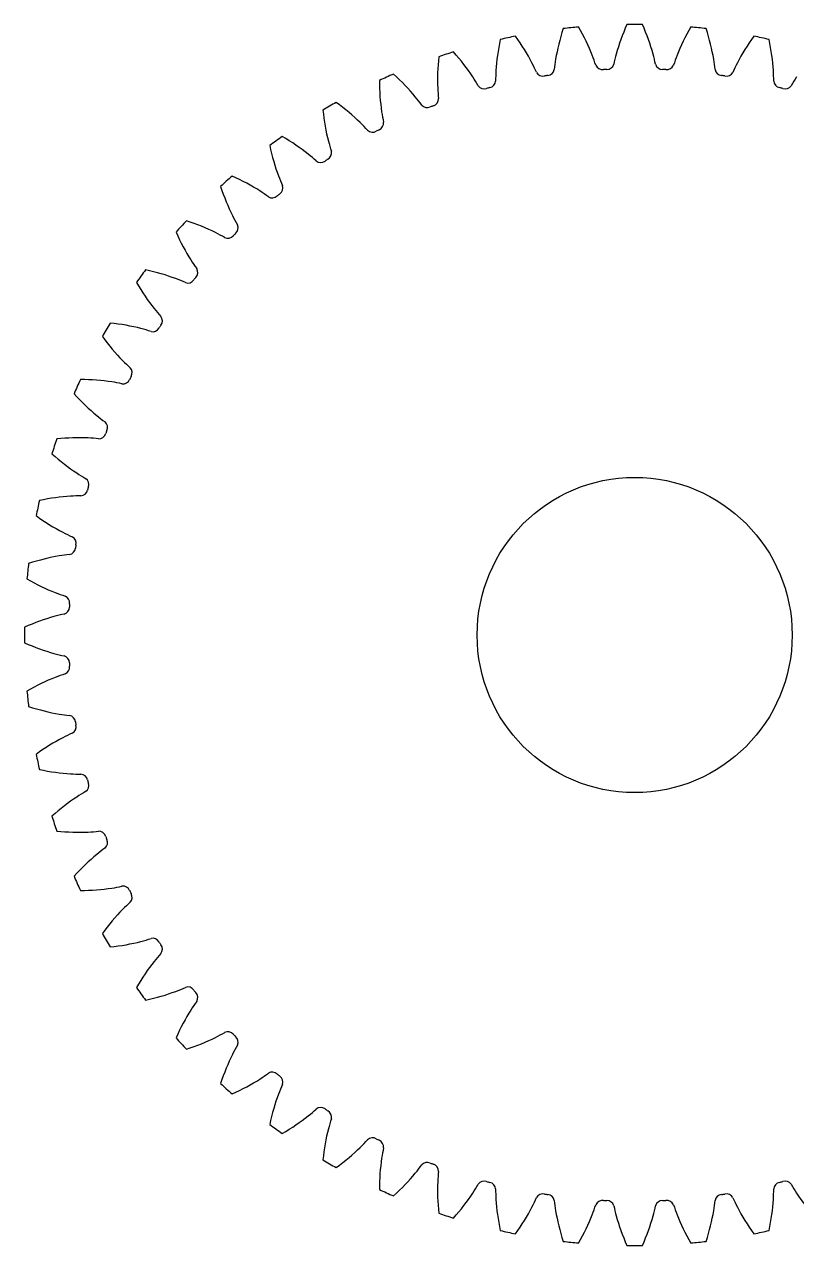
# Model space of a CAD drawing. Header units: millimetres. Extents: x -31 to 31, y -31 to 31.
# Drawn here: x -31 to 8.2, y -31 to 31 of the extents above; entities that cross this region are included whole.
import ezdxf

# ---------------------------------------------------------------- set-up
doc = ezdxf.new("R2010")
doc.units = ezdxf.units.MM
doc.layers.get('0').update_dxf_attribs({"linetype": 'CONTINUOUS'})

msp = doc.modelspace()

# ---------------------------------------------------------------- linework, layer by layer
msp.add_circle((0, 0), 8)
for centre, radius, start, end in [((0, 0), 31, 89.2741, 90.7259), ((0, 0), 31, 89.2741, 90.7259), ((0, 0), 31, 101.2741, 102.7259), ((0, 0), 31, 101.2741, 102.7259), ((0, 0), 31, 95.2741, 96.7259), ((0, 0), 31, 95.2741, 96.7259), ((0, 0), 31, 83.2741, 84.7259), ((0, 0), 31, 83.2741, 84.7259), ((0, 0), 31, 77.2741, 78.7259), ((0, 0), 31, 77.2741, 78.7259), ((0, 0), 31, 107.2741, 108.7259), ((0, 0), 31, 107.2741, 108.7259), ((-4.66, 28.749), 0.375, 208.93821, 282.29596), ((-4.66, 28.749), 0.375, 208.93821, 282.29596), ((-4.452, 28.782), 0.375, 275.70407, 349.06329), ((-4.452, 28.782), 0.375, 275.70407, 349.06329), ((-1.63, 29.079), 0.375, 202.93821, 276.29596), ((-1.63, 29.079), 0.375, 202.93821, 276.29596), ((0, 0), 28.75, 92.83224, 93.16776), ((0, 0), 28.75, 92.83224, 93.16776), ((-1.419, 29.09), 0.375, 269.70407, 343.06329), ((-1.419, 29.09), 0.375, 269.70407, 343.06329), ((1.419, 29.09), 0.375, 196.93821, 270.29596), ((1.419, 29.09), 0.375, 196.93821, 270.29596), ((0, 0), 28.75, 86.83224, 87.16776), ((0, 0), 28.75, 86.83224, 87.16776), ((1.63, 29.079), 0.375, 263.70407, 337.06329), ((1.63, 29.079), 0.375, 263.70407, 337.06329), ((4.452, 28.782), 0.375, 190.93821, 264.29596), ((4.452, 28.782), 0.375, 190.93821, 264.29596), ((4.66, 28.749), 0.375, 257.70407, 331.06329), ((4.66, 28.749), 0.375, 257.70407, 331.06329), ((0, 0), 31, 113.2741, 114.7259), ((0, 0), 31, 113.2741, 114.7259), ((-7.436, 28.159), 0.375, 281.70407, 355.06329), ((-7.436, 28.159), 0.375, 281.70407, 355.06329), ((0, 0), 28.75, 98.83224, 99.16776), ((0, 0), 28.75, 98.83224, 99.16776), ((0, 0), 28.75, 80.83224, 81.16776), ((0, 0), 28.75, 80.83224, 81.16776), ((7.436, 28.159), 0.375, 184.93821, 258.29596), ((7.436, 28.159), 0.375, 184.93821, 258.29596), ((-7.64, 28.105), 0.375, 214.93821, 288.29596), ((-7.64, 28.105), 0.375, 214.93821, 288.29596), ((0, 0), 28.75, 104.83224, 105.16776), ((0, 0), 28.75, 104.83224, 105.16776), ((0, 0), 28.75, 74.83224, 75.16776), ((0, 0), 28.75, 74.83224, 75.16776), ((7.64, 28.105), 0.375, 251.70407, 325.06329), ((7.64, 28.105), 0.375, 251.70407, 325.06329), ((0, 0), 31, 119.2741, 120.7259), ((0, 0), 31, 119.2741, 120.7259), ((-10.536, 27.152), 0.375, 220.93821, 294.29596), ((-10.536, 27.152), 0.375, 220.93821, 294.29596), ((0, 0), 28.75, 110.83224, 111.16776), ((0, 0), 28.75, 110.83224, 111.16776), ((-10.338, 27.228), 0.375, -72.29593, 1.06329), ((-10.338, 27.228), 0.375, -72.29593, 1.06329), ((-13.128, 25.998), 0.375, -66.29593, 7.06329), ((-13.128, 25.998), 0.375, -66.29593, 7.06329), ((-13.316, 25.902), 0.375, 226.93821, 300.29596), ((-13.316, 25.902), 0.375, 226.93821, 300.29596), ((0, 0), 28.75, 116.83224, 117.16776), ((0, 0), 28.75, 116.83224, 117.16776), ((0, 0), 31, 125.2741, 126.7259), ((0, 0), 31, 125.2741, 126.7259), ((-15.774, 24.483), 0.375, -60.29593, 13.06329), ((-15.774, 24.483), 0.375, -60.29593, 13.06329), ((-15.951, 24.368), 0.375, 232.93821, 306.29596), ((-15.951, 24.368), 0.375, 232.93821, 306.29596), ((0, 0), 28.75, 122.83224, 123.16776), ((0, 0), 28.75, 122.83224, 123.16776), ((0, 0), 31, 131.2741, 132.7259), ((0, 0), 31, 131.2741, 132.7259), ((0, 0), 28.75, 128.83224, 129.16776), ((0, 0), 28.75, 128.83224, 129.16776), ((-18.246, 22.7), 0.375, -54.29593, 19.06329), ((-18.246, 22.7), 0.375, -54.29593, 19.06329), ((-18.411, 22.567), 0.375, 238.93821, 312.29596), ((-18.411, 22.567), 0.375, 238.93821, 312.29596), ((0, 0), 31, 137.2741, 138.7259), ((0, 0), 31, 137.2741, 138.7259), ((-20.519, 20.669), 0.375, -48.29593, 25.06329), ((-20.519, 20.669), 0.375, -48.29593, 25.06329), ((-20.669, 20.519), 0.375, 244.93821, 318.29596), ((-20.669, 20.519), 0.375, 244.93821, 318.29596), ((0, 0), 28.75, 134.83224, 135.16776), ((0, 0), 28.75, 134.83224, 135.16776), ((-22.567, 18.411), 0.375, -42.29593, 31.06329), ((-22.567, 18.411), 0.375, -42.29593, 31.06329), ((0, 0), 31, 143.2741, 144.7259), ((0, 0), 31, 143.2741, 144.7259), ((-22.7, 18.246), 0.375, 250.93821, 324.29596), ((-22.7, 18.246), 0.375, 250.93821, 324.29596), ((0, 0), 28.75, 140.83224, 141.16776), ((0, 0), 28.75, 140.83224, 141.16776), ((-24.368, 15.951), 0.375, -36.29593, 37.06329), ((-24.368, 15.951), 0.375, -36.29593, 37.06329), ((0, 0), 31, 149.2741, 150.7259), ((0, 0), 31, 149.2741, 150.7259), ((-24.483, 15.774), 0.375, 256.93821, 330.29596), ((-24.483, 15.774), 0.375, 256.93821, 330.29596), ((0, 0), 28.75, 146.83224, 147.16776), ((0, 0), 28.75, 146.83224, 147.16776), ((0, 0), 28.75, 152.83224, 153.16776), ((0, 0), 28.75, 152.83224, 153.16776), ((-25.902, 13.316), 0.375, -30.29593, 43.06329), ((-25.902, 13.316), 0.375, -30.29593, 43.06329), ((0, 0), 31, 155.2741, 156.7259), ((0, 0), 31, 155.2741, 156.7259), ((-25.998, 13.128), 0.375, 262.93821, 336.29596), ((-25.998, 13.128), 0.375, 262.93821, 336.29596), ((-27.152, 10.536), 0.375, -24.29593, 49.06329), ((-27.152, 10.536), 0.375, -24.29593, 49.06329), ((0, 0), 31, 161.2741, 162.7259), ((0, 0), 31, 161.2741, 162.7259), ((-27.228, 10.338), 0.375, 268.93821, 342.29596), ((-27.228, 10.338), 0.375, 268.93821, 342.29596), ((0, 0), 28.75, 158.83224, 159.16776), ((0, 0), 28.75, 158.83224, 159.16776), ((-28.105, 7.64), 0.375, -18.29593, 55.06329), ((-28.105, 7.64), 0.375, -18.29593, 55.06329), ((0, 0), 28.75, 164.83224, 165.16776), ((0, 0), 28.75, 164.83224, 165.16776), ((0, 0), 31, 167.2741, 168.7259), ((0, 0), 31, 167.2741, 168.7259), ((-28.159, 7.436), 0.375, 274.93821, 348.29596), ((-28.159, 7.436), 0.375, 274.93821, 348.29596), ((-28.749, 4.66), 0.375, -12.29593, 61.06329), ((-28.749, 4.66), 0.375, -12.29593, 61.06329), ((-28.782, 4.452), 0.375, 280.93821, 354.29596), ((-28.782, 4.452), 0.375, 280.93821, 354.29596), ((0, 0), 28.75, 170.83224, 171.16776), ((0, 0), 28.75, 170.83224, 171.16776), ((0, 0), 31, 173.2741, 174.7259), ((0, 0), 31, 173.2741, 174.7259), ((-29.079, 1.63), 0.375, -6.29593, 67.06329), ((-29.079, 1.63), 0.375, -6.29593, 67.06329), ((-29.09, 1.419), 0.375, -73.06179, 0.29596), ((-29.09, 1.419), 0.375, -73.06179, 0.29596), ((0, 0), 28.75, 176.83224, 177.16776), ((0, 0), 28.75, 176.83224, 177.16776), ((0, 0), 31, 179.2741, 180.7259), ((0, 0), 31, 179.2741, 180.7259), ((-29.09, -1.419), 0.375, -0.29593, 73.06329), ((-29.09, -1.419), 0.375, -0.29593, 73.06329), ((-29.079, -1.63), 0.375, -67.06179, 6.29596), ((-29.079, -1.63), 0.375, -67.06179, 6.29596), ((0, 0), 28.75, 182.83224, 183.16776), ((0, 0), 28.75, 182.83224, 183.16776), ((0, 0), 31, 185.2741, 186.7259), ((0, 0), 31, 185.2741, 186.7259), ((-28.782, -4.452), 0.375, 5.70407, 79.06329), ((-28.782, -4.452), 0.375, 5.70407, 79.06329), ((-28.749, -4.66), 0.375, -61.06179, 12.29596), ((-28.749, -4.66), 0.375, -61.06179, 12.29596), ((0, 0), 28.75, 188.83224, 189.16776), ((0, 0), 28.75, 188.83224, 189.16776), ((0, 0), 31, 191.2741, 192.7259), ((0, 0), 31, 191.2741, 192.7259), ((-28.159, -7.436), 0.375, 11.70407, 85.06329), ((-28.159, -7.436), 0.375, 11.70407, 85.06329), ((0, 0), 28.75, 194.83224, 195.16776), ((0, 0), 28.75, 194.83224, 195.16776), ((-28.105, -7.64), 0.375, -55.06179, 18.29596), ((-28.105, -7.64), 0.375, -55.06179, 18.29596), ((0, 0), 31, 197.2741, 198.7259), ((0, 0), 31, 197.2741, 198.7259), ((-27.228, -10.338), 0.375, 17.70407, 91.06329), ((-27.228, -10.338), 0.375, 17.70407, 91.06329), ((-27.152, -10.536), 0.375, -49.06179, 24.29596), ((-27.152, -10.536), 0.375, -49.06179, 24.29596), ((0, 0), 28.75, 200.83224, 201.16776), ((0, 0), 28.75, 200.83224, 201.16776), ((0, 0), 31, 203.2741, 204.7259), ((0, 0), 31, 203.2741, 204.7259), ((-25.998, -13.128), 0.375, 23.70407, 97.06329), ((-25.998, -13.128), 0.375, 23.70407, 97.06329), ((0, 0), 28.75, 206.83224, 207.16776), ((0, 0), 28.75, 206.83224, 207.16776), ((-25.902, -13.316), 0.375, -43.06179, 30.29596), ((-25.902, -13.316), 0.375, -43.06179, 30.29596), ((0, 0), 31, 209.2741, 210.7259), ((0, 0), 31, 209.2741, 210.7259), ((-24.483, -15.774), 0.375, 29.70407, 103.06329), ((-24.483, -15.774), 0.375, 29.70407, 103.06329), ((0, 0), 28.75, 212.83224, 213.16776), ((0, 0), 28.75, 212.83224, 213.16776), ((-24.368, -15.951), 0.375, -37.06179, 36.29596), ((-24.368, -15.951), 0.375, -37.06179, 36.29596), ((0, 0), 31, 215.2741, 216.7259), ((0, 0), 31, 215.2741, 216.7259), ((-22.7, -18.246), 0.375, 35.70407, 109.06329), ((-22.7, -18.246), 0.375, 35.70407, 109.06329), ((0, 0), 28.75, 218.83224, 219.16776), ((0, 0), 28.75, 218.83224, 219.16776), ((-22.567, -18.411), 0.375, -31.06179, 42.29596), ((-22.567, -18.411), 0.375, -31.06179, 42.29596), ((0, 0), 31, 221.2741, 222.7259), ((0, 0), 31, 221.2741, 222.7259), ((-20.669, -20.519), 0.375, 41.70407, 115.06329), ((-20.669, -20.519), 0.375, 41.70407, 115.06329), ((0, 0), 28.75, 224.83224, 225.16776), ((0, 0), 28.75, 224.83224, 225.16776), ((-20.519, -20.669), 0.375, -25.06179, 48.29596), ((-20.519, -20.669), 0.375, -25.06179, 48.29596), ((-18.411, -22.567), 0.375, 47.70407, 121.06329), ((-18.411, -22.567), 0.375, 47.70407, 121.06329), ((0, 0), 28.75, 230.83224, 231.16776), ((0, 0), 28.75, 230.83224, 231.16776), ((0, 0), 31, 227.2741, 228.7259), ((0, 0), 31, 227.2741, 228.7259), ((-18.246, -22.7), 0.375, -19.06179, 54.29596), ((-18.246, -22.7), 0.375, -19.06179, 54.29596), ((-15.951, -24.368), 0.375, 53.70407, 127.06329), ((-15.951, -24.368), 0.375, 53.70407, 127.06329), ((0, 0), 28.75, 236.83224, 237.16776), ((0, 0), 28.75, 236.83224, 237.16776), ((-15.774, -24.483), 0.375, -13.06179, 60.29596), ((-15.774, -24.483), 0.375, -13.06179, 60.29596), ((0, 0), 31, 233.2741, 234.7259), ((0, 0), 31, 233.2741, 234.7259), ((-13.316, -25.902), 0.375, 59.70407, 133.06329), ((-13.316, -25.902), 0.375, 59.70407, 133.06329), ((0, 0), 28.75, 242.83224, 243.16776), ((0, 0), 28.75, 242.83224, 243.16776), ((-13.128, -25.998), 0.375, -7.06179, 66.29596), ((-13.128, -25.998), 0.375, -7.06179, 66.29596), ((0, 0), 31, 239.2741, 240.7259), ((0, 0), 31, 239.2741, 240.7259), ((-10.536, -27.152), 0.375, 65.70407, 139.06329), ((-10.536, -27.152), 0.375, 65.70407, 139.06329), ((0, 0), 28.75, 248.83224, 249.16776), ((0, 0), 28.75, 248.83224, 249.16776), ((-10.338, -27.228), 0.375, -1.06179, 72.29596), ((-10.338, -27.228), 0.375, -1.06179, 72.29596), ((-7.64, -28.105), 0.375, 71.70407, 145.06329), ((-7.64, -28.105), 0.375, 71.70407, 145.06329), ((0, 0), 28.75, 254.83224, 255.16776), ((0, 0), 28.75, 254.83224, 255.16776), ((-7.436, -28.159), 0.375, 4.93821, 78.29596), ((-7.436, -28.159), 0.375, 4.93821, 78.29596), ((7.436, -28.159), 0.375, 101.70407, 175.06329), ((7.436, -28.159), 0.375, 101.70407, 175.06329), ((0, 0), 28.75, 284.83224, 285.16776), ((0, 0), 28.75, 284.83224, 285.16776), ((7.64, -28.105), 0.375, 34.93821, 108.29596), ((7.64, -28.105), 0.375, 34.93821, 108.29596), ((0, 0), 31, 245.2741, 246.7259), ((0, 0), 31, 245.2741, 246.7259), ((-4.66, -28.749), 0.375, 77.70407, 151.06329), ((-4.66, -28.749), 0.375, 77.70407, 151.06329), ((0, 0), 28.75, 260.83224, 261.16776), ((0, 0), 28.75, 260.83224, 261.16776), ((-4.452, -28.782), 0.375, 10.93821, 84.29596), ((-4.452, -28.782), 0.375, 10.93821, 84.29596), ((4.452, -28.782), 0.375, 95.70407, 169.06329), ((4.452, -28.782), 0.375, 95.70407, 169.06329), ((0, 0), 28.75, 278.83224, 279.16776), ((0, 0), 28.75, 278.83224, 279.16776), ((4.66, -28.749), 0.375, 28.93821, 102.29596), ((4.66, -28.749), 0.375, 28.93821, 102.29596), ((-1.63, -29.079), 0.375, 83.70407, 157.06329), ((-1.63, -29.079), 0.375, 83.70407, 157.06329), ((0, 0), 28.75, 266.83224, 267.16776), ((0, 0), 28.75, 266.83224, 267.16776), ((-1.419, -29.09), 0.375, 16.93821, 90.29596), ((-1.419, -29.09), 0.375, 16.93821, 90.29596), ((1.419, -29.09), 0.375, 89.70407, 163.06329), ((1.419, -29.09), 0.375, 89.70407, 163.06329), ((0, 0), 28.75, 272.83224, 273.16776), ((0, 0), 28.75, 272.83224, 273.16776), ((1.63, -29.079), 0.375, 22.93821, 96.29596), ((1.63, -29.079), 0.375, 22.93821, 96.29596), ((0, 0), 31, 251.2741, 252.7259), ((0, 0), 31, 251.2741, 252.7259), ((0, 0), 31, 257.2741, 258.7259), ((0, 0), 31, 257.2741, 258.7259), ((0, 0), 31, 281.2741, 282.7259), ((0, 0), 31, 281.2741, 282.7259), ((0, 0), 31, 263.2741, 264.7259), ((0, 0), 31, 263.2741, 264.7259), ((0, 0), 31, 269.2741, 270.7259), ((0, 0), 31, 269.2741, 270.7259), ((0, 0), 31, 275.2741, 276.7259), ((0, 0), 31, 275.2741, 276.7259)]:
    msp.add_arc(centre, radius, start, end)
for centre, major_axis, ratio, start_param, end_param in [((-9.594, 30.351), (4.656, -4.554), 0.416598, 0.90173, 1.178439), ((-9.594, 30.351), (4.656, -4.554), 0.416598, 0.90173, 1.178439), ((-0.254, 31.83), (-3.021, -5.77), 0.416598, 5.104747, 5.381455), ((-0.254, 31.83), (-3.021, -5.77), 0.416598, 5.104747, 5.381455), ((-6.369, 31.188), (4.155, -5.016), 0.416598, 0.90173, 1.178439), ((-6.369, 31.188), (4.155, -5.016), 0.416598, 0.90173, 1.178439), ((3.074, 31.682), (-3.608, -5.423), 0.416598, 5.104747, 5.381455), ((3.074, 31.682), (-3.608, -5.423), 0.416598, 5.104747, 5.381455), ((-3.074, 31.682), (3.608, -5.423), 0.416598, 0.90173, 1.178439), ((-3.074, 31.682), (3.608, -5.423), 0.416598, 0.90173, 1.178439), ((6.369, 31.188), (-4.155, -5.016), 0.416598, 5.104747, 5.381455), ((6.369, 31.188), (-4.155, -5.016), 0.416598, 5.104747, 5.381455), ((0.254, 31.83), (3.021, -5.77), 0.416598, 0.90173, 1.178439), ((0.254, 31.83), (3.021, -5.77), 0.416598, 0.90173, 1.178439), ((9.594, 30.351), (4.656, 4.554), 0.416598, 1.963154, 2.239862), ((9.594, 30.351), (4.656, 4.554), 0.416598, 1.963154, 2.239862), ((-3.58, 31.629), (-2.401, -6.054), 0.416598, 5.104747, 5.381455), ((-3.58, 31.629), (-2.401, -6.054), 0.416598, 5.104747, 5.381455), ((3.58, 31.629), (2.401, -6.054), 0.416598, 0.90173, 1.178439), ((3.58, 31.629), (2.401, -6.054), 0.416598, 0.90173, 1.178439), ((-6.867, 31.082), (-1.755, -6.272), 0.416598, 5.104747, 5.381455), ((-6.867, 31.082), (-1.755, -6.272), 0.416598, 5.104747, 5.381455), ((-12.714, 29.182), (5.107, -4.042), 0.416598, 0.90173, 1.178439), ((-12.714, 29.182), (5.107, -4.042), 0.416598, 0.90173, 1.178439), ((-2.716, 30.208), (-0.974, -3.221), 0.309904, 5.110291, 5.286998), ((-2.716, 30.208), (-0.974, -3.221), 0.309904, 5.110291, 5.286998), ((-3.634, 30.118), (1.631, -2.958), 0.310598, 0.995241, 1.17136), ((-3.634, 30.118), (1.631, -2.958), 0.310598, 0.995241, 1.17136), ((0.456, 30.327), (-1.305, -3.102), 0.309904, 5.110291, 5.286998), ((0.456, 30.327), (-1.305, -3.102), 0.309904, 5.110291, 5.286998), ((-0.466, 30.333), (1.313, -3.112), 0.310598, 0.995241, 1.17136), ((-0.466, 30.333), (1.313, -3.112), 0.310598, 0.995241, 1.17136), ((3.624, 30.113), (-1.622, -2.948), 0.309904, 5.110291, 5.286998), ((3.624, 30.113), (-1.622, -2.948), 0.309904, 5.110291, 5.286998), ((2.708, 30.215), (0.98, -3.233), 0.310598, 0.995241, 1.17136), ((2.708, 30.215), (0.98, -3.233), 0.310598, 0.995241, 1.17136), ((-5.859, 29.759), (-0.632, -3.305), 0.309904, 5.110291, 5.286998), ((-5.859, 29.759), (-0.632, -3.305), 0.309904, 5.110291, 5.286998), ((-6.762, 29.573), (1.931, -2.771), 0.310598, 0.995241, 1.17136), ((-6.762, 29.573), (1.931, -2.771), 0.310598, 0.995241, 1.17136), ((6.751, 29.569), (-1.921, -2.762), 0.309904, 5.110291, 5.286998), ((6.751, 29.569), (-1.921, -2.762), 0.309904, 5.110291, 5.286998), ((5.851, 29.767), (0.637, -3.317), 0.310598, 0.995241, 1.17136), ((5.851, 29.767), (0.637, -3.317), 0.310598, 0.995241, 1.17136), ((-10.078, 30.194), (-1.09, -6.421), 0.416598, 5.104747, 5.381455), ((-10.078, 30.194), (-1.09, -6.421), 0.416598, 5.104747, 5.381455), ((-15.695, 27.693), (5.501, -3.486), 0.416598, 0.90173, 1.178439), ((-15.695, 27.693), (5.501, -3.486), 0.416598, 0.90173, 1.178439), ((-9.816, 28.704), (2.21, -2.554), 0.310598, 0.995241, 1.17136), ((-9.816, 28.704), (2.21, -2.554), 0.310598, 0.995241, 1.17136), ((9.805, 28.702), (-2.2, -2.546), 0.309904, 5.110291, 5.286998), ((9.805, 28.702), (-2.2, -2.546), 0.309904, 5.110291, 5.286998), ((-12.763, 27.521), (2.465, -2.309), 0.310598, 0.995241, 1.17136), ((-12.763, 27.521), (2.465, -2.309), 0.310598, 0.995241, 1.17136), ((-8.938, 28.984), (-0.283, -3.353), 0.309904, 5.110291, 5.286998), ((-8.938, 28.984), (-0.283, -3.353), 0.309904, 5.110291, 5.286998), ((-18.504, 25.901), (5.836, -2.892), 0.416598, 0.90173, 1.178439), ((-18.504, 25.901), (5.836, -2.892), 0.416598, 0.90173, 1.178439), ((-13.179, 28.975), (-0.413, -6.5), 0.416598, 5.104747, 5.381455), ((-13.179, 28.975), (-0.413, -6.5), 0.416598, 5.104747, 5.381455), ((-11.918, 27.89), (0.069, -3.364), 0.309904, 5.110291, 5.286998), ((-11.918, 27.89), (0.069, -3.364), 0.309904, 5.110291, 5.286998), ((-15.569, 26.036), (2.693, -2.039), 0.310598, 0.995241, 1.17136), ((-15.569, 26.036), (2.693, -2.039), 0.310598, 0.995241, 1.17136), ((-16.135, 27.439), (0.269, -6.508), 0.416598, 5.104747, 5.381455), ((-16.135, 27.439), (0.269, -6.508), 0.416598, 5.104747, 5.381455), ((-21.11, 23.825), (6.106, -2.266), 0.416598, 0.90173, 1.178439), ((-21.11, 23.825), (6.106, -2.266), 0.416598, 0.90173, 1.178439), ((-14.768, 26.492), (0.421, -3.338), 0.309904, 5.110291, 5.286998), ((-14.768, 26.492), (0.421, -3.338), 0.309904, 5.110291, 5.286998), ((-18.206, 24.266), (2.891, -1.746), 0.310598, 0.995241, 1.17136), ((-18.206, 24.266), (2.891, -1.746), 0.310598, 0.995241, 1.17136), ((-23.484, 21.488), (6.31, -1.616), 0.416598, 0.90173, 1.178439), ((-23.484, 21.488), (6.31, -1.616), 0.416598, 0.90173, 1.178439), ((-17.457, 24.803), (0.767, -3.276), 0.309904, 5.110291, 5.286998), ((-17.457, 24.803), (0.767, -3.276), 0.309904, 5.110291, 5.286998), ((-18.915, 25.602), (0.947, -6.444), 0.416598, 5.104747, 5.381455), ((-18.915, 25.602), (0.947, -6.444), 0.416598, 5.104747, 5.381455), ((-20.642, 22.23), (3.058, -1.435), 0.310598, 0.995241, 1.17136), ((-20.642, 22.23), (3.058, -1.435), 0.310598, 0.995241, 1.17136), ((-19.954, 22.842), (1.106, -3.178), 0.309904, 5.110291, 5.286998), ((-19.954, 22.842), (1.106, -3.178), 0.309904, 5.110291, 5.286998), ((-25.602, 18.915), (6.444, -0.947), 0.416598, 0.90173, 1.178439), ((-25.602, 18.915), (6.444, -0.947), 0.416598, 0.90173, 1.178439), ((-21.488, 23.484), (1.616, -6.31), 0.416598, 5.104747, 5.381455), ((-21.488, 23.484), (1.616, -6.31), 0.416598, 5.104747, 5.381455), ((-22.853, 19.951), (3.191, -1.107), 0.310598, 0.995241, 1.17136), ((-22.853, 19.951), (3.191, -1.107), 0.310598, 0.995241, 1.17136), ((-22.232, 20.632), (1.432, -3.045), 0.309904, 5.110291, 5.286998), ((-22.232, 20.632), (1.432, -3.045), 0.309904, 5.110291, 5.286998), ((-27.439, 16.135), (6.508, -0.269), 0.416598, 0.90173, 1.178439), ((-27.439, 16.135), (6.508, -0.269), 0.416598, 0.90173, 1.178439), ((-24.813, 17.453), (3.29, -0.767), 0.310598, 0.995241, 1.17136), ((-24.813, 17.453), (3.29, -0.767), 0.310598, 0.995241, 1.17136), ((-23.825, 21.11), (2.266, -6.106), 0.416598, 5.104747, 5.381455), ((-23.825, 21.11), (2.266, -6.106), 0.416598, 5.104747, 5.381455), ((-24.267, 18.195), (1.742, -2.879), 0.309904, 5.110291, 5.286998), ((-24.267, 18.195), (1.742, -2.879), 0.309904, 5.110291, 5.286998), ((-28.975, 13.179), (6.5, 0.413), 0.416598, 0.90173, 1.178439), ((-28.975, 13.179), (6.5, 0.413), 0.416598, 0.90173, 1.178439), ((-26.502, 14.763), (3.352, -0.419), 0.310598, 0.995241, 1.17136), ((-26.502, 14.763), (3.352, -0.419), 0.310598, 0.995241, 1.17136), ((-25.901, 18.504), (2.892, -5.836), 0.416598, 5.104747, 5.381455), ((-25.901, 18.504), (2.892, -5.836), 0.416598, 5.104747, 5.381455), ((-26.036, 15.558), (2.033, -2.681), 0.309904, 5.110291, 5.286998), ((-26.036, 15.558), (2.033, -2.681), 0.309904, 5.110291, 5.286998), ((-30.194, 10.078), (6.421, 1.09), 0.416598, 0.90173, 1.178439), ((-30.194, 10.078), (6.421, 1.09), 0.416598, 0.90173, 1.178439), ((-27.9, 11.912), (3.377, -0.067), 0.310598, 0.995241, 1.17136), ((-27.9, 11.912), (3.377, -0.067), 0.310598, 0.995241, 1.17136), ((-27.693, 15.695), (3.486, -5.501), 0.416598, 5.104747, 5.381455), ((-27.693, 15.695), (3.486, -5.501), 0.416598, 5.104747, 5.381455), ((-27.519, 12.752), (2.303, -2.454), 0.309904, 5.110291, 5.286998), ((-27.519, 12.752), (2.303, -2.454), 0.309904, 5.110291, 5.286998), ((-31.082, 6.867), (6.272, 1.755), 0.416598, 0.90173, 1.178439), ((-31.082, 6.867), (6.272, 1.755), 0.416598, 0.90173, 1.178439), ((-28.992, 8.931), (3.366, 0.287), 0.310598, 0.995241, 1.17136), ((-28.992, 8.931), (3.366, 0.287), 0.310598, 0.995241, 1.17136), ((-29.182, 12.714), (4.042, -5.107), 0.416598, 5.104747, 5.381455), ((-29.182, 12.714), (4.042, -5.107), 0.416598, 5.104747, 5.381455), ((-28.702, 9.805), (2.546, -2.2), 0.309904, 5.110291, 5.286998), ((-28.702, 9.805), (2.546, -2.2), 0.309904, 5.110291, 5.286998), ((-31.629, 3.58), (6.054, 2.401), 0.416598, 0.90173, 1.178439), ((-31.629, 3.58), (6.054, 2.401), 0.416598, 0.90173, 1.178439), ((-29.767, 5.851), (3.317, 0.637), 0.310598, 0.995241, 1.17136), ((-29.767, 5.851), (3.317, 0.637), 0.310598, 0.995241, 1.17136), ((-30.351, 9.594), (4.554, -4.656), 0.416598, 5.104747, 5.381455), ((-30.351, 9.594), (4.554, -4.656), 0.416598, 5.104747, 5.381455), ((-29.569, 6.751), (2.762, -1.921), 0.309904, 5.110291, 5.286998), ((-29.569, 6.751), (2.762, -1.921), 0.309904, 5.110291, 5.286998), ((-31.83, 0.254), (5.77, 3.021), 0.416598, 0.90173, 1.178439), ((-31.83, 0.254), (5.77, 3.021), 0.416598, 0.90173, 1.178439), ((-30.215, 2.708), (3.233, 0.98), 0.310598, 0.995241, 1.17136), ((-30.215, 2.708), (3.233, 0.98), 0.310598, 0.995241, 1.17136), ((-31.188, 6.369), (5.016, -4.155), 0.416598, 5.104747, 5.381455), ((-31.188, 6.369), (5.016, -4.155), 0.416598, 5.104747, 5.381455), ((-30.113, 3.624), (2.948, -1.622), 0.309904, 5.110291, 5.286998), ((-30.113, 3.624), (2.948, -1.622), 0.309904, 5.110291, 5.286998), ((-31.682, -3.074), (5.423, 3.608), 0.416598, 0.90173, 1.178439), ((-31.682, -3.074), (5.423, 3.608), 0.416598, 0.90173, 1.178439), ((-30.333, -0.466), (3.112, 1.313), 0.310598, 0.995241, 1.17136), ((-30.333, -0.466), (3.112, 1.313), 0.310598, 0.995241, 1.17136), ((-31.682, 3.074), (5.423, -3.608), 0.416598, 5.104747, 5.381455), ((-31.682, 3.074), (5.423, -3.608), 0.416598, 5.104747, 5.381455), ((-30.327, 0.456), (3.102, -1.305), 0.309904, 5.110291, 5.286998), ((-30.327, 0.456), (3.102, -1.305), 0.309904, 5.110291, 5.286998), ((-31.188, -6.369), (5.016, 4.155), 0.416598, 0.90173, 1.178439), ((-31.188, -6.369), (5.016, 4.155), 0.416598, 0.90173, 1.178439), ((-30.118, -3.634), (2.958, 1.631), 0.310598, 0.995241, 1.17136), ((-30.118, -3.634), (2.958, 1.631), 0.310598, 0.995241, 1.17136), ((-31.83, -0.254), (5.77, -3.021), 0.416598, 5.104747, 5.381455), ((-31.83, -0.254), (5.77, -3.021), 0.416598, 5.104747, 5.381455), ((-30.208, -2.716), (3.221, -0.974), 0.309904, 5.110291, 5.286998), ((-30.208, -2.716), (3.221, -0.974), 0.309904, 5.110291, 5.286998), ((-30.351, -9.594), (-4.554, -4.656), 0.416598, 4.043322, 4.320031), ((-30.351, -9.594), (-4.554, -4.656), 0.416598, 4.043322, 4.320031), ((-29.573, -6.762), (2.771, 1.931), 0.310598, 0.995241, 1.17136), ((-29.573, -6.762), (2.771, 1.931), 0.310598, 0.995241, 1.17136), ((-31.629, -3.58), (6.054, -2.401), 0.416598, 5.104747, 5.381455), ((-31.629, -3.58), (6.054, -2.401), 0.416598, 5.104747, 5.381455), ((-29.759, -5.859), (3.305, -0.632), 0.309904, 5.110291, 5.286998), ((-29.759, -5.859), (3.305, -0.632), 0.309904, 5.110291, 5.286998), ((-28.704, -9.816), (2.554, 2.21), 0.310598, 0.995241, 1.17136), ((-28.704, -9.816), (2.554, 2.21), 0.310598, 0.995241, 1.17136), ((-29.182, -12.714), (-4.042, -5.107), 0.416598, 4.043322, 4.320031), ((-29.182, -12.714), (-4.042, -5.107), 0.416598, 4.043322, 4.320031), ((-31.082, -6.867), (6.272, -1.755), 0.416598, 5.104747, 5.381455), ((-31.082, -6.867), (6.272, -1.755), 0.416598, 5.104747, 5.381455), ((-28.984, -8.938), (3.353, -0.283), 0.309904, 5.110291, 5.286998), ((-28.984, -8.938), (3.353, -0.283), 0.309904, 5.110291, 5.286998), ((-27.693, -15.695), (-3.486, -5.501), 0.416598, 4.043322, 4.320031), ((-27.693, -15.695), (-3.486, -5.501), 0.416598, 4.043322, 4.320031), ((-27.521, -12.763), (-2.309, -2.465), 0.310598, 4.136833, 4.312952), ((-27.521, -12.763), (-2.309, -2.465), 0.310598, 4.136833, 4.312952), ((-30.194, -10.078), (6.421, -1.09), 0.416598, 5.104747, 5.381455), ((-30.194, -10.078), (6.421, -1.09), 0.416598, 5.104747, 5.381455), ((-27.89, -11.918), (3.364, 0.069), 0.309904, 5.110291, 5.286998), ((-27.89, -11.918), (3.364, 0.069), 0.309904, 5.110291, 5.286998), ((-26.036, -15.569), (-2.039, -2.693), 0.310598, 4.136833, 4.312952), ((-26.036, -15.569), (-2.039, -2.693), 0.310598, 4.136833, 4.312952), ((-25.901, -18.504), (-2.892, -5.836), 0.416598, 4.043322, 4.320031), ((-25.901, -18.504), (-2.892, -5.836), 0.416598, 4.043322, 4.320031), ((-26.492, -14.768), (3.338, 0.421), 0.309904, 5.110291, 5.286998), ((-26.492, -14.768), (3.338, 0.421), 0.309904, 5.110291, 5.286998), ((-28.975, -13.179), (6.5, -0.413), 0.416598, 5.104747, 5.381455), ((-28.975, -13.179), (6.5, -0.413), 0.416598, 5.104747, 5.381455), ((-23.825, -21.11), (-2.266, -6.106), 0.416598, 4.043322, 4.320031), ((-23.825, -21.11), (-2.266, -6.106), 0.416598, 4.043322, 4.320031), ((-24.266, -18.206), (-1.746, -2.891), 0.310598, 4.136833, 4.312952), ((-24.266, -18.206), (-1.746, -2.891), 0.310598, 4.136833, 4.312952), ((-24.803, -17.457), (3.276, 0.767), 0.309904, 5.110291, 5.286998), ((-24.803, -17.457), (3.276, 0.767), 0.309904, 5.110291, 5.286998), ((-27.439, -16.135), (6.508, 0.269), 0.416598, 5.104747, 5.381455), ((-27.439, -16.135), (6.508, 0.269), 0.416598, 5.104747, 5.381455), ((-21.488, -23.484), (-1.616, -6.31), 0.416598, 4.043322, 4.320031), ((-21.488, -23.484), (-1.616, -6.31), 0.416598, 4.043322, 4.320031), ((-22.23, -20.642), (-1.435, -3.058), 0.310598, 4.136833, 4.312952), ((-22.23, -20.642), (-1.435, -3.058), 0.310598, 4.136833, 4.312952), ((-25.602, -18.915), (6.444, 0.947), 0.416598, 5.104747, 5.381455), ((-25.602, -18.915), (6.444, 0.947), 0.416598, 5.104747, 5.381455), ((-22.842, -19.954), (3.178, 1.106), 0.309904, 5.110291, 5.286998), ((-22.842, -19.954), (3.178, 1.106), 0.309904, 5.110291, 5.286998), ((-19.951, -22.853), (-1.107, -3.191), 0.310598, 4.136833, 4.312952), ((-19.951, -22.853), (-1.107, -3.191), 0.310598, 4.136833, 4.312952), ((-18.915, -25.602), (-0.947, -6.444), 0.416598, 4.043322, 4.320031), ((-18.915, -25.602), (-0.947, -6.444), 0.416598, 4.043322, 4.320031), ((-20.632, -22.232), (3.045, 1.432), 0.309904, 5.110291, 5.286998), ((-20.632, -22.232), (3.045, 1.432), 0.309904, 5.110291, 5.286998), ((-23.484, -21.488), (6.31, 1.616), 0.416598, 5.104747, 5.381455), ((-23.484, -21.488), (6.31, 1.616), 0.416598, 5.104747, 5.381455), ((-17.453, -24.813), (-0.767, -3.29), 0.310598, 4.136833, 4.312952), ((-17.453, -24.813), (-0.767, -3.29), 0.310598, 4.136833, 4.312952), ((-16.135, -27.439), (-0.269, -6.508), 0.416598, 4.043322, 4.320031), ((-16.135, -27.439), (-0.269, -6.508), 0.416598, 4.043322, 4.320031), ((-18.195, -24.267), (2.879, 1.742), 0.309904, 5.110291, 5.286998), ((-18.195, -24.267), (2.879, 1.742), 0.309904, 5.110291, 5.286998), ((-21.11, -23.825), (6.106, 2.266), 0.416598, 5.104747, 5.381455), ((-21.11, -23.825), (6.106, 2.266), 0.416598, 5.104747, 5.381455), ((-14.763, -26.502), (-0.419, -3.352), 0.310598, 4.136833, 4.312952), ((-14.763, -26.502), (-0.419, -3.352), 0.310598, 4.136833, 4.312952), ((-13.179, -28.975), (0.413, -6.5), 0.416598, 4.043322, 4.320031), ((-13.179, -28.975), (0.413, -6.5), 0.416598, 4.043322, 4.320031), ((-18.504, -25.901), (5.836, 2.892), 0.416598, 5.104747, 5.381455), ((-18.504, -25.901), (5.836, 2.892), 0.416598, 5.104747, 5.381455), ((-15.558, -26.036), (2.681, 2.033), 0.309904, 5.110291, 5.286998), ((-15.558, -26.036), (2.681, 2.033), 0.309904, 5.110291, 5.286998), ((-10.078, -30.194), (1.09, -6.421), 0.416598, 4.043322, 4.320031), ((-10.078, -30.194), (1.09, -6.421), 0.416598, 4.043322, 4.320031), ((-11.912, -27.9), (-0.067, -3.377), 0.310598, 4.136833, 4.312952), ((-11.912, -27.9), (-0.067, -3.377), 0.310598, 4.136833, 4.312952), ((-12.752, -27.519), (2.454, 2.303), 0.309904, 5.110291, 5.286998), ((-12.752, -27.519), (2.454, 2.303), 0.309904, 5.110291, 5.286998), ((-8.931, -28.992), (0.287, -3.366), 0.310598, 4.136833, 4.312952), ((-8.931, -28.992), (0.287, -3.366), 0.310598, 4.136833, 4.312952), ((-15.695, -27.693), (5.501, 3.486), 0.416598, 5.104747, 5.381455), ((-15.695, -27.693), (5.501, 3.486), 0.416598, 5.104747, 5.381455), ((-6.867, -31.082), (1.755, -6.272), 0.416598, 4.043322, 4.320031), ((-6.867, -31.082), (1.755, -6.272), 0.416598, 4.043322, 4.320031), ((-9.805, -28.702), (-2.2, -2.546), 0.309904, 1.968699, 2.145405), ((-9.805, -28.702), (-2.2, -2.546), 0.309904, 1.968699, 2.145405), ((9.816, -28.704), (2.21, -2.554), 0.310598, 4.136833, 4.312952), ((9.816, -28.704), (2.21, -2.554), 0.310598, 4.136833, 4.312952), ((-12.714, -29.182), (5.107, 4.042), 0.416598, 5.104747, 5.381455), ((-12.714, -29.182), (5.107, 4.042), 0.416598, 5.104747, 5.381455), ((-5.851, -29.767), (0.637, -3.317), 0.310598, 4.136833, 4.312952), ((-5.851, -29.767), (0.637, -3.317), 0.310598, 4.136833, 4.312952), ((5.859, -29.759), (-0.632, -3.305), 0.309904, 1.968699, 2.145405), ((5.859, -29.759), (-0.632, -3.305), 0.309904, 1.968699, 2.145405), ((12.714, -29.182), (5.107, -4.042), 0.416598, 4.043322, 4.320031), ((12.714, -29.182), (5.107, -4.042), 0.416598, 4.043322, 4.320031), ((-3.58, -31.629), (2.401, -6.054), 0.416598, 4.043322, 4.320031), ((-3.58, -31.629), (2.401, -6.054), 0.416598, 4.043322, 4.320031), ((-9.594, -30.351), (4.656, 4.554), 0.416598, 5.104747, 5.381455), ((-9.594, -30.351), (4.656, 4.554), 0.416598, 5.104747, 5.381455), ((-6.751, -29.569), (-1.921, -2.762), 0.309904, 1.968699, 2.145405), ((-6.751, -29.569), (-1.921, -2.762), 0.309904, 1.968699, 2.145405), ((-2.708, -30.215), (0.98, -3.233), 0.310598, 4.136833, 4.312952), ((-2.708, -30.215), (0.98, -3.233), 0.310598, 4.136833, 4.312952), ((-3.624, -30.113), (-1.622, -2.948), 0.309904, 1.968699, 2.145405), ((-3.624, -30.113), (-1.622, -2.948), 0.309904, 1.968699, 2.145405), ((0.466, -30.333), (1.313, -3.112), 0.310598, 4.136833, 4.312952), ((0.466, -30.333), (1.313, -3.112), 0.310598, 4.136833, 4.312952), ((-0.456, -30.327), (-1.305, -3.102), 0.309904, 1.968699, 2.145405), ((-0.456, -30.327), (-1.305, -3.102), 0.309904, 1.968699, 2.145405), ((3.634, -30.118), (1.631, -2.958), 0.310598, 4.136833, 4.312952), ((3.634, -30.118), (1.631, -2.958), 0.310598, 4.136833, 4.312952), ((2.716, -30.208), (-0.974, -3.221), 0.309904, 1.968699, 2.145405), ((2.716, -30.208), (-0.974, -3.221), 0.309904, 1.968699, 2.145405), ((6.762, -29.573), (1.931, -2.771), 0.310598, 4.136833, 4.312952), ((6.762, -29.573), (1.931, -2.771), 0.310598, 4.136833, 4.312952), ((9.594, -30.351), (4.656, -4.554), 0.416598, 4.043322, 4.320031), ((9.594, -30.351), (4.656, -4.554), 0.416598, 4.043322, 4.320031), ((3.58, -31.629), (-2.401, -6.054), 0.416598, 1.963154, 2.239862), ((3.58, -31.629), (-2.401, -6.054), 0.416598, 1.963154, 2.239862), ((-0.254, -31.83), (3.021, -5.77), 0.416598, 4.043322, 4.320031), ((-0.254, -31.83), (3.021, -5.77), 0.416598, 4.043322, 4.320031), ((-6.369, -31.188), (-4.155, -5.016), 0.416598, 1.963154, 2.239862), ((-6.369, -31.188), (-4.155, -5.016), 0.416598, 1.963154, 2.239862), ((3.074, -31.682), (3.608, -5.423), 0.416598, 4.043322, 4.320031), ((3.074, -31.682), (3.608, -5.423), 0.416598, 4.043322, 4.320031), ((-3.074, -31.682), (-3.608, -5.423), 0.416598, 1.963154, 2.239862), ((-3.074, -31.682), (-3.608, -5.423), 0.416598, 1.963154, 2.239862), ((6.369, -31.188), (4.155, -5.016), 0.416598, 4.043322, 4.320031), ((6.369, -31.188), (4.155, -5.016), 0.416598, 4.043322, 4.320031), ((0.254, -31.83), (-3.021, -5.77), 0.416598, 1.963154, 2.239862), ((0.254, -31.83), (-3.021, -5.77), 0.416598, 1.963154, 2.239862)]:
    msp.add_ellipse(centre, major_axis=major_axis, ratio=ratio, start_param=start_param, end_param=end_param)

doc.saveas('drawing.dxf')
